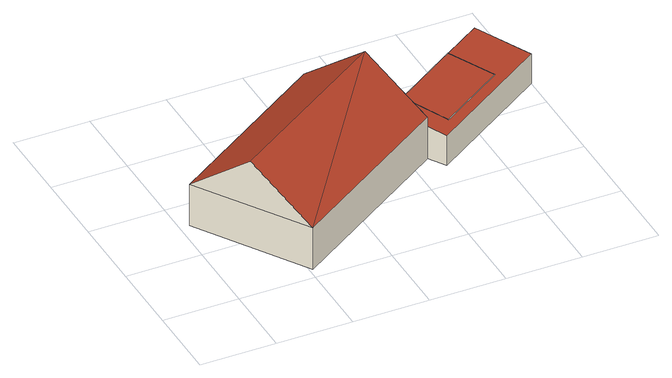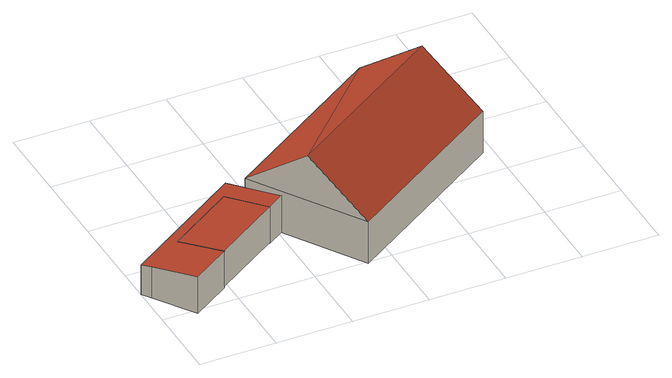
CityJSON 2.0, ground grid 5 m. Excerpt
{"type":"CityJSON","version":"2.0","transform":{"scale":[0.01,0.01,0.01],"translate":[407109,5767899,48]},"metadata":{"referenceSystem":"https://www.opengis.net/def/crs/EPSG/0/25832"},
"CityObjects":{
"building1":{"type":"Building","attributes":{"Gemeindeschluessel":"05566012","Geometrietyp2DReferenz":"3000","function":"31001_2460","roofType":"5000","measuredHeight":6.17},"geometry":[{"type":"Solid","lod":"2","boundaries":[[[[0,1,2,3]],[[4,5,1,0]],[[6,7,5,4]],[[3,2,7,6]],[[8,4,0,9]],[[3,6,8]],[[8,9,3]],[[3,9,0]],[[4,8,6]],[[1,5,7,2]]]],"semantics":{"surfaces":[{"type":"WallSurface"},{"type":"RoofSurface"},{"type":"GroundSurface"}],"values":[[0,0,0,0,1,1,1,0,0,2]]}}]},
"building2":{"type":"Building","attributes":{"Gemeindeschluessel":"05566012","Geometrietyp2DReferenz":"3000","function":"31001_1310","roofType":"2100","measuredHeight":2.57},"geometry":[{"type":"Solid","lod":"2","boundaries":[[[[10,11,12,13]],[[14,15,11,10]],[[16,17,15,14]],[[13,12,17,16]],[[14,10,13,16]],[[11,15,17,12]]]],"semantics":{"surfaces":[{"type":"WallSurface"},{"type":"RoofSurface"},{"type":"GroundSurface"}],"values":[[0,0,0,0,1,2]]}}]},
"building3":{"type":"Building","attributes":{"Gemeindeschluessel":"05566012","Geometrietyp2DReferenz":"3000","function":"51009_1610","roofType":"2100","measuredHeight":2.64},"geometry":[{"type":"Solid","lod":"2","boundaries":[[[[18,19,20,21]],[[22,23,19,18]],[[24,25,23,22]],[[26,27,25,24]],[[28,29,27,26]],[[30,31,29,28]],[[32,33,31,30]],[[34,35,33,32]],[[36,37,35,34]],[[21,20,37,36]],[[34,32,30,28,26,24,22,18,21,36]],[[19,23,25,27,29,31,33,35,37,20]]]],"semantics":{"surfaces":[{"type":"WallSurface"},{"type":"RoofSurface"},{"type":"GroundSurface"}],"values":[[0,0,0,0,0,0,0,0,0,0,1,2]]}}]}
},
"vertices":[
[62,797,378],[62,797,80],[523,81,80],[523,81,378],[1158,1508,378],[1158,1508,80],[1617,792,378],[1617,792,80],[1385,1153,697],[290,443,697],
[2208,1101,306],[2208,1101,91],[2029,1364,91],[2029,1364,348],[1765,811,306],[1765,811,91],[1592,1078,348],[1592,1078,91],
[1690,678,295],[1690,678,82],[2500,1209,82],[2500,1209,295],[1617,792,313],[1617,792,82],[1482,1003,346],[1482,1003,82],[1592,1078,347],[1592,1078,82],[1765,811,305],[1765,811,82],[2208,1101,305],[2208,1101,82],[2029,1364,347],[2029,1364,82],[2283,1529,346],[2283,1529,82],[2459,1269,305],[2459,1269,82]
]}
